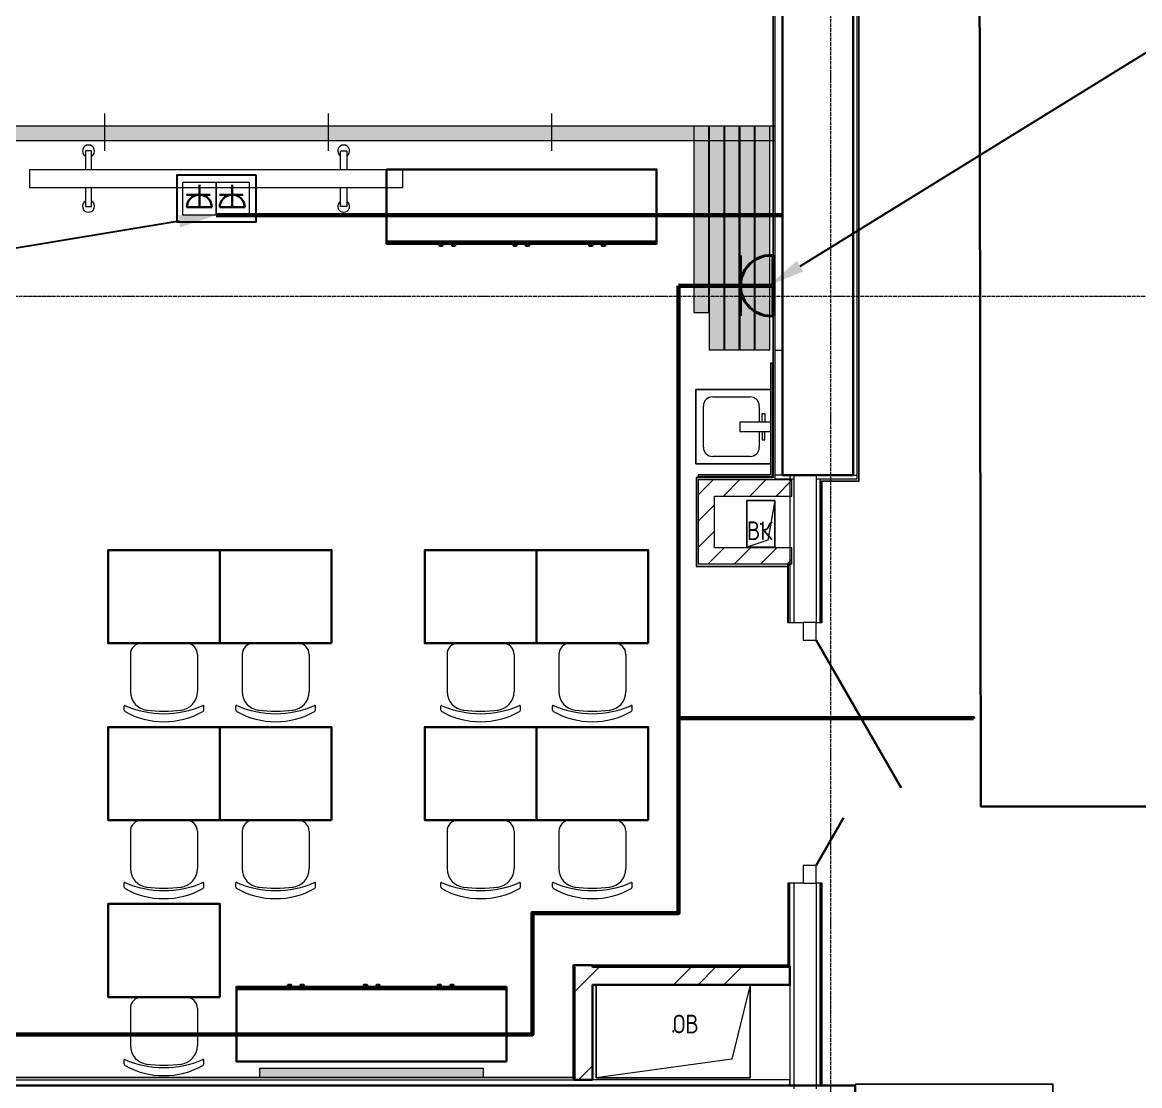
# Model space of a CAD drawing. Header units: millimetres. Extents: x -32 to 417638015, y -35 to 175284279.
# Drawn here: x 1032497 to 1038495, y 60475 to 66183 of the extents above; entities that cross this region are included whole.
import ezdxf
from ezdxf import colors
from ezdxf.entities.mleader import LeaderData, LeaderLine
from ezdxf.math import Vec2, Vec3

# ---------------------------------------------------------------- set-up
doc = ezdxf.new("R2010")
doc.units = ezdxf.units.MM
doc.linetypes.add('ADSK_Линия сетки', pattern=[25, 20, -2.5, 0, -2.5])
for name, color, linetype, lineweight in [('_ЭМ_В полу', 26, 'Кабель в трубе', 60), ('_ЭМ_гофра', 5, 'Continuous', 60), ('_ЭМ_ТХобщее_слой', 7, 'Continuous', 30), ('Аннотация', 7, 'Continuous', 18), ('Двери', 7, 'Continuous', 9), ('Обобщенные модели', 7, 'Continuous', 18), ('Оси', 253, 'Continuous', 9), ('Сантехника', 7, 'Continuous', 18), ('Стены внутренние', 7, 'Continuous', 18), ('Стены несущие', 7, 'Continuous', 30), ('Стены отделка', 7, 'Continuous', 30), ('Стены перегородки', 7, 'Continuous', 30), ('Стены штриховка', 7, 'Continuous', 9), ('ТХ', 5, 'Continuous', 0), ('Узлы', 7, 'Continuous', 18), ('ШТРИХОВКА', 252, 'Continuous', 15), ('Электро', 250, 'Continuous', 25), ('ЭМ', 5, 'Continuous', 40), ('ЭМ_Лоток 1_2', 162, 'Continuous', 30), ('ЭОМ_Кабель для СУП', 150, 'Continuous', 9)]:
    doc.layers.add(name, color=color, linetype=linetype, lineweight=lineweight)
for name, color, linetype in [('_ЭМ_Надписи', 7, 'Continuous'), ('ВНУТРЯНКА', 1, 'Continuous'), ('ЭОМ_Лотки рабочие', 5, 'Continuous')]:
    doc.layers.add(name, color=color, linetype=linetype)
doc.layers.add('PDF _ЭОМ _розетки', color=7, linetype='Continuous', true_color=0xeb0000)
doc.layers.add('Линии', color=7, linetype='Continuous', lineweight=9, true_color=0x00a600)
doc.styles.add('GOST Common_4', font='GOST_Common.ttf', dxfattribs={"width": 0.9, "height": 200})
doc.styles.add('ЭОМ', font='isocpeur.ttf', dxfattribs={"width": 0.85, "height": 250})
doc.linetypes.add('Cable in the tray', pattern='A,5,[130,ltypeshp.shx,S=1,R=0,X=0,Y=0],1.5,[130,ltypeshp.shx,S=1.5,R=90,X=0,Y=-1],1,[130,ltypeshp.shx,S=1,R=0,X=0.5,Y=0],5', length=12.5)
doc.linetypes.add('Кабель в трубе', pattern='A,8,[133,ltypeshp.shx,S=1,R=0,X=10,Y=1.3],-3,[130,ltypeshp.shx,S=1.5,R=-45,X=-1.5,Y=0],8', length=19)
pattern_1 = [(45, (507.34, 158.9), (-381.66, 381.66), []), (45, (642.3, 158.9), (0, 763.322), []), (45, (372.4, 158.9), (0, 763.322), [])]
pattern_2 = [(45, (507.34, 158.9), (-70.7107, 70.7107), [])]

# ---------------------------------------------------------------- blocks, each defined once
blk = doc.blocks.new('GM_Отверстие прямоугольное _в плите_ - Отверстие-V8-План 3-го этажа')
at = {"layer": 'Обобщенные модели'}
for p, q in [((-75, -125), (-75, 125)), ((-75, 125), (75, 125)), ((75, 125), (-75, 125)), ((-75, 125), (-75, -125)), ((-37.5, 87.5), (75, 125)), ((75, 125), (75, -125)), ((75, -125), (75, 125)), ((-75, -125), (-37.5, 87.5)), ((75, -125), (-75, -125)), ((-75, -125), (75, -125))]:
    blk.add_line(p, q, dxfattribs=at)
for start, end in [(360, 180), (180, 360), (60, 165), (300, 360), (195, 270)]:
    blk.add_arc((0, 0), 2.5, start, end, dxfattribs=at)
blk = doc.blocks.new('Стул ученич штабелир №5-7')
at = {"color": 0, "linetype": 'ByBlock', "lineweight": -2}
for p, q in [((-120.1, 0), (120.1, 0)), ((-120.1, 0), (120.1, 0)), ((-179.9, -60), (-179.9, -260.3)), ((-179.9, -60), (-179.9, -260.3)), ((180.1, -60), (180.1, -260.3)), ((180.1, -60), (180.1, -260.3)), ((-213.4, -359), (-213.4, -337.3)), ((-213.4, -359), (-213.4, -337.3)), ((213.6, -359), (213.6, -337.3)), ((213.6, -359), (213.6, -337.3))]:
    blk.add_line(p, q, dxfattribs=at)
for centre, radius, start, end in [((-119.9, -60), 60, 90, 180), ((-119.9, -60), 60, 90, 180), ((120.1, -60), 60, 0, 90), ((120.1, -60), 60, 0, 90), ((-79.9, -260.3), 100, 180, 264.25844), ((-79.9, -260.3), 100, 180, 264.25844), ((80.1, -260.3), 100, 275.74156, 0), ((80.1, -260.3), 100, 275.74156, 0), ((-210.4, -337.3), 3, 63.89783, 180), ((-210.4, -337.3), 3, 63.89783, 180), ((-203.4, -359), 10, 180, 238.06825), ((-203.4, -359), 10, 180, 238.06825), ((0.1, 142.3), 520.8, 246.31951, 293.68049), ((0.1, 142.3), 520.8, 246.31951, 293.68049), ((0.1, 435.5), 800.4, 263.24698, 276.75302), ((0.1, 435.5), 800.4, 263.24698, 276.75302), ((203.6, -359), 10, 301.93175, 0), ((203.6, -359), 10, 301.93175, 0), ((210.6, -337.3), 3, 0, 116.10217), ((210.6, -337.3), 3, 0, 116.10217), ((0.1, 9), 430.5, 240.99166, 299.00834), ((0.1, 9), 430.5, 240.99166, 299.00834)]:
    blk.add_arc(centre, radius, start, end, dxfattribs=at)
blk = doc.blocks.new('ТХ 3 этаж')
at = {"lineweight": 0}
h = blk.add_hatch(color=8, dxfattribs=at)
h.dxf.hatch_style = 1
h.paths.add_polyline_path([(4451.2, 8790.9), (4451.2, 8840.9), (5651.2, 8840.9), (5651.2, 8790.9)])
at = {"color": 8, "linetype": 'Continuous'}
for p, q in [((5132.3, 13278.2), (6582.3, 13278.2)), ((5776.2, 9265.9), (4326.2, 9265.9))]:
    blk.add_line(p, q, dxfattribs=at)
for points in [[(5132.3, 13666.2), (5132.3, 13266.2), (6582.3, 13266.2), (6582.3, 13666.2)], [(5433.6, 13266.2), (5416.2, 13266.2), (5416.2, 13256), (5433.6, 13256)], [(5501.3, 13266.2), (5483.9, 13266.2), (5483.9, 13256), (5501.3, 13256)], [(5830.5, 13266.2), (5813.1, 13266.2), (5813.1, 13256), (5830.5, 13256)], [(5898.2, 13266.2), (5880.8, 13266.2), (5880.8, 13256), (5898.2, 13256)], [(6237.5, 13266.2), (6220.1, 13266.2), (6220.1, 13256), (6237.5, 13256)], [(6305.2, 13266.2), (6287.8, 13266.2), (6287.8, 13256), (6305.2, 13256)], [(5776.2, 8877.9), (5776.2, 9277.9), (4326.2, 9277.9), (4326.2, 8877.9)], [(4603.3, 9277.9), (4620.7, 9277.9), (4620.7, 9288.2), (4603.3, 9288.2)], [(4671, 9277.9), (4688.4, 9277.9), (4688.4, 9288.2), (4671, 9288.2)], [(5010.3, 9277.9), (5027.7, 9277.9), (5027.7, 9288.2), (5010.3, 9288.2)], [(5078, 9277.9), (5095.4, 9277.9), (5095.4, 9288.2), (5078, 9288.2)], [(5407.2, 9277.9), (5424.6, 9277.9), (5424.6, 9288.2), (5407.2, 9288.2)], [(5474.9, 9277.9), (5492.3, 9277.9), (5492.3, 9288.2), (5474.9, 9288.2)]]:
    blk.add_lwpolyline(points, close=True, dxfattribs=at)
at = {"color": 8}
for points in [[(4237.1, 11122.7), (3637.1, 11122.7), (3637.1, 11622.7), (4237.1, 11622.7)], [(4837.1, 11122.7), (4237.1, 11122.7), (4237.1, 11622.7), (4837.1, 11622.7)], [(5937.1, 11122.7), (5337.1, 11122.7), (5337.1, 11622.7), (5937.1, 11622.7)], [(6537.1, 11122.7), (5937.1, 11122.7), (5937.1, 11622.7), (6537.1, 11622.7)], [(4237.1, 10172.7), (3637.1, 10172.7), (3637.1, 10672.7), (4237.1, 10672.7)], [(4837.1, 10172.7), (4237.1, 10172.7), (4237.1, 10672.7), (4837.1, 10672.7)], [(5937.1, 10172.7), (5337.1, 10172.7), (5337.1, 10672.7), (5937.1, 10672.7)], [(6537.1, 10172.7), (5937.1, 10172.7), (5937.1, 10672.7), (6537.1, 10672.7)], [(4237.1, 9222.7), (3637.1, 9222.7), (3637.1, 9722.7), (4237.1, 9722.7)]]:
    blk.add_lwpolyline(points, close=True, dxfattribs=at)
at = {"color": 8, "lineweight": 0}
blk.add_lwpolyline([(4451.2, 8790.9), (4451.2, 8840.9), (5651.2, 8840.9), (5651.2, 8790.9), (4451.2, 8790.9)], dxfattribs=at)
at = {"layer": 'ТХ', "color": 8, "linetype": 'Continuous', "lineweight": 5, "ltscale": 100}
for points in [[(3548.6, 13666.2), (3548.6, 13764.8), (3515.8, 13764.8), (3515.8, 13666.2)], [(4885.6, 13666.2), (4885.6, 13764.8), (4918.5, 13764.8), (4918.5, 13666.2)], [(3515.8, 13566.2), (3515.8, 13467.5), (3548.6, 13467.5), (3548.6, 13566.2)], [(4918.5, 13566.2), (4918.5, 13467.5), (4885.6, 13467.5), (4885.6, 13566.2)]]:
    blk.add_lwpolyline(points, dxfattribs=at)
at = {"layer": 'ТХ', "color": 8}
blk.add_lwpolyline([(5217.1, 13566.2), (3217.1, 13566.2), (3217.1, 13666.2), (5217.1, 13666.2)], close=True, dxfattribs=at)
for centre, start, end in [((3532.2, 13764.8), 300.96376, 239.03624), ((4902.1, 13764.8), 300.96376, 239.03624), ((3532.2, 13467.5), 120.96376, 59.03624), ((4902.1, 13467.5), 120.96376, 59.03624)]:
    blk.add_arc(centre, 32, start, end, dxfattribs=at)
at = {"layer": 'ТХ', "color": 8, "lineweight": 0}
for p in [(3937.1, 11122.7), (4537.1, 11122.7), (5637.1, 11122.7), (6237.1, 11122.7), (3937.1, 10172.7), (4537.1, 10172.7), (5637.1, 10172.7), (6237.1, 10172.7), (3937.1, 9222.7)]:
    blk.add_blockref('Стул ученич штабелир №5-7', p, dxfattribs=at)
blk = doc.blocks.new('План 3 этажа')
at = {"layer": 'Стены внутренние', "lineweight": 9}
h = blk.add_hatch(dxfattribs=at)
h.set_pattern_fill('FP_4', color=8, style=0, pattern_type=2)
h.set_pattern_definition(pattern_2)
h.paths.add_polyline_path([(-117.157, 11752.685), (-117.157, 12119.13), (-205.157, 12119.13), (-205.157, 11752.685)])
h = blk.add_hatch(dxfattribs=at)
h.set_pattern_fill('FP_4', color=8, style=0, pattern_type=2)
h.set_pattern_definition(pattern_2)
h.paths.add_polyline_path([(287.343, 12031.13), (297.343, 12031.13), (297.343, 12119.13), (-117.157, 12119.13), (-117.157, 12031.13), (247.343, 12031.13)])
h = blk.add_hatch(dxfattribs=at)
h.set_pattern_fill('FP_4', color=8, style=0, pattern_type=2)
h.set_pattern_definition(pattern_2)
h.paths.add_polyline_path([(-64.29, 11664.685), (297.343, 11664.685), (297.343, 11752.685), (-205.157, 11752.685), (-205.157, 11664.685)])
h = blk.add_hatch(dxfattribs=at)
h.set_pattern_fill('FP_1', color=8, style=0, pattern_type=2)
h.set_pattern_definition(pattern_1)
h.paths.add_polyline_path([(-872.657, 8897.492), (-772.657, 8897.492), (-772.657, 9513.451), (-872.657, 9513.451), (-872.657, 9407.451)])
h = blk.add_hatch(dxfattribs=at)
h.set_pattern_fill('FP_1', color=8, style=0, pattern_type=2)
h.set_pattern_definition(pattern_1)
h.paths.add_polyline_path([(286.943, 9407.451), (287.343, 9407.451), (286.943, 9507.448), (275.343, 9507.383), (-772.657, 9501.451), (-772.657, 9407.451), (74.231, 9407.451)])
at = {"layer": 'Узлы'}
for points in [[(-64.657, 13940.301), (207.343, 13940.301), (207.343, 14015.948), (-5590.143, 14015.948), (-5590.143, 13940.301), (-66.657, 13940.301)], [(-228.657, 13015.948), (-148.657, 13015.948), (-148.657, 13940.301), (-228.657, 13940.301), (-228.657, 13044.041)], [(-66.657, 12815.948), (-66.657, 13940.301), (-146.657, 13940.301), (-146.657, 12815.948)], [(15.343, 12815.948), (15.343, 13940.301), (-64.657, 13940.301), (-64.657, 12815.948)], [(97.343, 12815.948), (97.343, 13940.301), (17.343, 13940.301), (17.343, 12815.948)], [(179.343, 12815.948), (179.343, 13940.301), (99.343, 13940.301), (99.343, 12815.948)]]:
    blk.add_hatch(color=8, dxfattribs=at).paths.add_polyline_path(points)
at = {"layer": 'Двери', "color": 8}
for p, q in [((427.343, 11352.902), (357.343, 11352.902)), ((357.343, 11352.902), (357.343, 11257.902)), ((427.343, 11257.902), (427.343, 11352.902)), ((357.343, 11257.902), (427.343, 11257.902)), ((427.343, 10047.902), (357.343, 10047.902)), ((357.343, 10047.902), (357.343, 9952.902)), ((427.343, 9952.902), (427.343, 10047.902)), ((357.343, 9952.902), (427.343, 9952.902))]:
    blk.add_line(p, q, dxfattribs=at)
at = {"layer": 'Двери', "color": 8, "lineweight": 30}
for p, q in [((427.343, 11257.902), (884.843, 10465.489)), ((427.343, 10047.902), (574.843, 10303.379))]:
    blk.add_line(p, q, dxfattribs=at)
at = {"layer": 'Линии', "color": 8}
for p, q in [((-3390.44, 13884.757), (-3390.44, 14084.757)), ((-2190.44, 13884.757), (-2190.44, 14084.757)), ((-990.44, 13884.757), (-990.44, 14084.757)), ((207.343, 14015.948), (-5590.143, 14015.948)), ((-148.657, 14015.948), (-228.657, 14015.948)), ((-228.657, 14015.948), (-228.657, 13015.948)), ((-148.657, 13015.948), (-148.657, 14015.948)), ((-66.657, 14015.948), (-146.657, 14015.948)), ((-146.657, 14015.948), (-146.657, 12815.948)), ((-66.657, 12815.948), (-66.657, 14015.948)), ((15.343, 14015.948), (-64.657, 14015.948)), ((-64.657, 14015.948), (-64.657, 12815.948)), ((15.343, 12815.948), (15.343, 14015.948)), ((97.343, 14015.948), (17.343, 14015.948)), ((17.343, 14015.948), (17.343, 12815.948)), ((97.343, 12815.948), (97.343, 14015.948)), ((179.343, 14015.948), (99.343, 14015.948)), ((99.343, 14015.948), (99.343, 12815.948)), ((179.343, 12815.948), (179.343, 14015.948)), ((207.343, 13940.301), (207.343, 14015.948)), ((-5590.143, 13940.301), (207.343, 13940.301)), ((-228.657, 13015.948), (-148.657, 13015.948)), ((-146.657, 12815.948), (-66.657, 12815.948)), ((-64.657, 12815.948), (15.343, 12815.948)), ((17.343, 12815.948), (97.343, 12815.948)), ((99.343, 12815.948), (179.343, 12815.948))]:
    blk.add_line(p, q, dxfattribs=at)
at = {"layer": 'Обобщенные модели', "color": 8}
for p, q in [((56.421, 11756.983), (56.421, 12006.983)), ((56.421, 12006.983), (206.421, 12006.983)), ((206.421, 12006.983), (56.421, 12006.983)), ((56.421, 12006.983), (56.421, 11756.983)), ((206.421, 12006.983), (168.921, 11794.483)), ((206.421, 12006.983), (206.421, 11756.983)), ((206.421, 11756.983), (206.421, 12006.983)), ((168.921, 11794.483), (56.421, 11756.983)), ((206.421, 11756.983), (56.421, 11756.983)), ((56.421, 11756.983), (206.421, 11756.983)), ((-752.657, 8907.451), (-752.657, 9407.451)), ((-752.657, 9407.451), (-752.657, 8907.451)), ((74.231, 9407.451), (-25.769, 9007.451)), ((74.231, 9407.451), (74.231, 8907.451)), ((74.231, 8907.451), (74.231, 9407.451)), ((-25.769, 9007.451), (-752.657, 8907.451)), ((74.231, 8907.451), (-752.657, 8907.451)), ((-752.657, 8907.451), (74.231, 8907.451))]:
    blk.add_line(p, q, dxfattribs=at)
for centre, start, end in [((131.421, 11881.983), 0, 180), ((131.421, 11881.983), 120, 180), ((131.421, 11881.983), 180, 0), ((131.421, 11881.983), 240, 345), ((131.421, 11881.983), 15, 90), ((-339.213, 9157.451), 0, 180), ((-339.213, 9157.451), 120, 180), ((-339.213, 9157.451), 180, 0), ((-339.213, 9157.451), 240, 345), ((-339.213, 9157.451), 15, 90)]:
    blk.add_arc(centre, 2.5, start, end, dxfattribs=at)
at = {"layer": 'Оси', "color": 8, "linetype": 'ADSK_Линия сетки'}
for p, q in [((506.908, -3523.688), (506.908, 43515.246)), ((-10051.774, 13103.902), (56512.196, 13103.902))]:
    blk.add_line(p, q, dxfattribs=at)
at = {"layer": 'Сантехника', "color": 8}
for p, q in [((182.343, 12603.301), (-217.657, 12603.301)), ((-217.657, 12603.301), (-217.657, 12203.301)), ((-217.657, 12603.301), (182.343, 12603.301)), ((-217.657, 12203.301), (-217.657, 12603.301)), ((-127.658, 12563.301), (72.343, 12563.301)), ((-177.658, 12293.301), (-177.658, 12513.301)), ((122.343, 12513.301), (122.343, 12428.301)), ((182.343, 12428.301), (17.33, 12428.301)), ((17.33, 12428.301), (17.33, 12378.301)), ((137.343, 12473.301), (152.343, 12473.301)), ((137.343, 12428.301), (137.343, 12473.301)), ((152.343, 12473.301), (152.343, 12428.301)), ((17.33, 12378.301), (182.343, 12378.301)), ((122.343, 12378.301), (122.343, 12293.301)), ((137.343, 12378.301), (137.343, 12333.301)), ((152.343, 12333.301), (152.343, 12378.301)), ((137.343, 12333.301), (152.343, 12333.301)), ((72.343, 12243.301), (-127.658, 12243.301)), ((-217.657, 12203.301), (182.343, 12203.301)), ((182.343, 12203.301), (-217.657, 12203.301))]:
    blk.add_line(p, q, dxfattribs=at)
for centre, start, end in [((-127.658, 12513.301), 90, 180), ((72.343, 12513.301), 0, 90), ((-127.658, 12293.301), 180, 270), ((72.343, 12293.301), 270, 0)]:
    blk.add_arc(centre, 50, start, end, dxfattribs=at)
at = {"layer": 'Стены несущие', "color": 8}
for p, q in [((247.343, 17735.902), (247.343, 12143.301)), ((627.343, 17735.902), (627.343, 12143.301)), ((247.343, 12143.301), (627.343, 12143.301)), ((-872.657, 9513.451), (-872.657, 8897.492)), ((-772.657, 9513.451), (-872.657, 9513.451)), ((-772.657, 9513.451), (-772.657, 9501.451)), ((287.343, 9507.451), (-772.657, 9507.451)), ((287.343, 9407.451), (287.343, 9507.451)), ((-772.657, 9407.451), (287.343, 9407.451)), ((-772.657, 8897.492), (-772.657, 9407.451)), ((-872.657, 8897.492), (-772.657, 8897.492)), ((637.837, 8867.492), (-5760.101, 8867.492)), ((642.633, 7859.169), (637.837, 8867.492))]:
    blk.add_line(p, q, dxfattribs=at)
at = {"layer": 'Стены отделка', "color": 8, "lineweight": 9}
for p, q in [((195.343, 17735.902), (195.343, 12744.13)), ((659.343, 12113.301), (659.343, 17735.902)), ((207.343, 12119.13), (207.343, 17101.803)), ((647.343, 12123.301), (647.343, 17101.803)), ((207.343, 12813.301), (247.343, 12813.301)), ((195.343, 12744.13), (182.343, 12744.13)), ((182.343, 12744.13), (182.343, 12144.13)), ((-205.157, 12131.13), (-217.157, 12131.13)), ((-217.157, 12131.13), (-217.157, 11654.685)), ((182.343, 12144.13), (-205.157, 12144.13)), ((-205.157, 12144.13), (-205.157, 12131.13)), ((-205.157, 12119.13), (-205.157, 11664.685)), ((-205.157, 12119.13), (297.343, 12119.13)), ((247.343, 12143.301), (207.343, 12143.301)), ((207.343, 12123.301), (307.343, 12123.301)), ((287.343, 12143.301), (287.343, 11658.685)), ((297.343, 12031.13), (297.343, 12119.13)), ((427.343, 12123.301), (647.343, 12123.301)), ((447.343, 12123.301), (447.343, 12113.301)), ((627.343, 12143.301), (647.343, 12143.301)), ((459.343, 12111.301), (657.343, 12111.301)), ((459.343, 11352.902), (459.343, 12111.301)), ((-117.157, 11752.685), (-117.157, 12031.13)), ((-117.157, 12031.13), (297.343, 12031.13)), ((297.343, 11752.685), (-117.157, 11752.685)), ((297.343, 11664.685), (297.343, 11752.685)), ((-215.157, 11652.685), (275.343, 11652.685)), ((297.343, 11664.685), (-205.157, 11664.685)), ((275.343, 11352.902), (275.343, 11664.685)), ((287.343, 11658.685), (275.343, 11658.685)), ((275.343, 11352.902), (307.343, 11352.902)), ((427.343, 11352.902), (459.343, 11352.902)), ((307.343, 9952.902), (275.343, 9952.902)), ((275.343, 9952.902), (275.343, 9513.451)), ((287.343, 9847.902), (287.343, 9952.902)), ((427.343, 9952.902), (427.343, 9952.902)), ((459.343, 9952.902), (427.343, 9952.902)), ((447.343, 9952.902), (447.343, 9847.902)), ((459.343, 8867.492), (459.343, 9952.902)), ((-878.657, 9511.451), (-878.657, 8909.492)), ((-872.657, 9513.451), (-876.657, 9513.451)), ((-866.657, 9501.451), (-872.657, 9501.451)), ((-866.657, 8897.492), (-866.657, 9501.451)), ((275.343, 9513.451), (-772.657, 9513.451)), ((-772.657, 9501.451), (287.343, 9501.451)), ((287.343, 9407.451), (287.343, 8866.547)), ((-5720.283, 8897.492), (-872.657, 8897.492)), ((-878.657, 8909.492), (-5708.356, 8909.492)), ((286.943, 8897.492), (-772.657, 8897.492)), ((286.943, 8867.492), (286.943, 8897.492)), ((287.343, 8866.547), (307.343, 8866.547)), ((627.343, 8865.417), (447.343, 8868.976)), ((1700.207, 8874.444), (637.804, 8874.444)), ((637.804, 8874.444), (637.837, 8867.492)), ((1700.207, 7561.902), (1700.207, 8874.444))]:
    blk.add_line(p, q, dxfattribs=at)
at = {"layer": 'Стены перегородки', "color": 8, "lineweight": 18}
for p, q in [((307.343, 12143.301), (307.343, 11352.902)), ((427.343, 12143.301), (427.343, 11352.902)), ((307.343, 11352.902), (357.343, 11352.902)), ((307.343, 9952.902), (307.343, 8848.902)), ((357.343, 9952.902), (307.343, 9952.902)), ((427.343, 9952.902), (427.343, 8848.902))]:
    blk.add_line(p, q, dxfattribs=at)
at = {"layer": 'Стены штриховка', "color": 8}
for p, q in [((197.343, 17735.902), (197.343, 12129.13)), ((657.343, 12111.301), (657.343, 17735.902)), ((191.343, 12744.13), (191.343, 12135.13)), ((195.343, 12744.13), (197.343, 12744.13)), ((197.343, 12129.13), (-217.157, 12129.13)), ((-215.157, 12131.13), (-215.157, 11652.685)), ((191.343, 12135.13), (-205.157, 12135.13)), ((447.343, 12113.301), (447.343, 11352.902)), ((457.343, 12113.301), (659.343, 12113.301)), ((457.343, 11352.902), (457.343, 12113.301)), ((657.343, 12111.301), (659.343, 12111.301)), ((659.343, 12111.301), (659.343, 12113.301)), ((-217.157, 11654.685), (275.343, 11654.685)), ((-217.157, 11654.685), (-217.157, 11652.685)), ((-217.157, 11652.685), (-215.157, 11652.685)), ((277.343, 11658.685), (277.343, 11352.902)), ((287.343, 11658.685), (287.343, 11352.902)), ((277.343, 9952.902), (277.343, 9511.451)), ((457.343, 8867.492), (457.343, 9952.902)), ((287.343, 9507.451), (287.343, 9847.902)), ((447.343, 9847.902), (447.343, 8867.492)), ((-876.657, 9513.451), (-878.657, 9513.451)), ((-878.657, 9513.451), (-878.657, 9511.451)), ((-872.657, 9511.451), (-878.657, 9511.451)), ((-876.657, 9513.451), (-876.657, 8907.492)), ((277.343, 9511.451), (-772.657, 9511.451)), ((-876.657, 8907.492), (-5710.343, 8907.492)), ((1698.207, 8872.444), (637.814, 8872.444)), ((1698.207, 7561.902), (1698.207, 8874.444))]:
    blk.add_line(p, q, dxfattribs=at)
at = {"layer": 'Обобщенные модели', "color": 8, "rotation": 180}
blk.add_blockref('GM_Отверстие прямоугольное _в плите_ - Отверстие-V8-План 3-го этажа', (131.421, 11881.983), dxfattribs=at)
at = {"layer": 'ЭОМ_Лотки рабочие'}
blk.add_blockref('ТХ 3 этаж', (-7010.895, 118.542), dxfattribs=at)
at = {"layer": 'Аннотация', "color": 8, "lineweight": 9, "char_height": 100, "width": 156.348, "attachment_point": 1, "line_spacing_factor": 1.022766, "style": 'GOST Common_4'}
for s, insert in [('\\pxt3.6,7.2,10.8,14.4,18,21.6,25.2,28.8,32.4,36,39.6,43.2,46.8,50.4,54,57.6,61.2,64.8,68.4,72,75.6,79.2,82.8,86.4,90,93.6,97.2,100.8,104.4,108,111.6,115.2;{ВК}', (55.696, 11894.666)), ('\\pxt3.6,7.2,10.8,14.4,18,21.6,25.2,28.8,32.4,36,39.6,43.2,46.8,50.4,54,57.6,61.2,64.8,68.4,72,75.6,79.2,82.8,86.4,90,93.6,97.2,100.8,104.4,108,111.6,115.2;{ВК}', (55.696, 11894.666)), ('\\pxt3.6,7.2,10.8,14.4,18,21.6,25.2,28.8,32.4,36,39.6,43.2,46.8,50.4,54,57.6,61.2,64.8,68.4,72,75.6,79.2,82.8,86.4,90,93.6,97.2,100.8,104.4,108,111.6,115.2;{ОВ}', (-341.978, 9246.925))]:
    blk.add_mtext(s, dxfattribs=dict(at, insert=insert))
blk = doc.blocks.new('_ЭМ_ТХ2_3 этаж_нов')
at = {"lineweight": 0}
h = blk.add_hatch(color=8, dxfattribs=at)
h.dxf.hatch_style = 1
h.paths.add_polyline_path([(3433.4, 8755.6), (3433.4, 8805.6), (4633.4, 8805.6), (4633.4, 8755.6)])
at = {"color": 8, "linetype": 'Continuous'}
for p, q in [((4114.5, 13242.8), (5564.5, 13242.8)), ((4758.4, 9230.6), (3308.4, 9230.6))]:
    blk.add_line(p, q, dxfattribs=at)
for points in [[(4114.5, 13630.8), (4114.5, 13230.8), (5564.5, 13230.8), (5564.5, 13630.8)], [(4415.8, 13230.8), (4398.4, 13230.8), (4398.4, 13220.6), (4415.8, 13220.6)], [(4483.5, 13230.8), (4466.1, 13230.8), (4466.1, 13220.6), (4483.5, 13220.6)], [(4812.7, 13230.8), (4795.3, 13230.8), (4795.3, 13220.6), (4812.7, 13220.6)], [(4880.4, 13230.8), (4863, 13230.8), (4863, 13220.6), (4880.4, 13220.6)], [(5219.7, 13230.8), (5202.3, 13230.8), (5202.3, 13220.6), (5219.7, 13220.6)], [(5287.4, 13230.8), (5270, 13230.8), (5270, 13220.6), (5287.4, 13220.6)], [(4758.4, 8842.6), (4758.4, 9242.6), (3308.4, 9242.6), (3308.4, 8842.6)], [(3585.5, 9242.6), (3602.9, 9242.6), (3602.9, 9252.8), (3585.5, 9252.8)], [(3653.2, 9242.6), (3670.6, 9242.6), (3670.6, 9252.8), (3653.2, 9252.8)], [(3992.5, 9242.6), (4009.9, 9242.6), (4009.9, 9252.8), (3992.5, 9252.8)], [(4060.2, 9242.6), (4077.6, 9242.6), (4077.6, 9252.8), (4060.2, 9252.8)], [(4389.4, 9242.6), (4406.8, 9242.6), (4406.8, 9252.8), (4389.4, 9252.8)], [(4457.1, 9242.6), (4474.5, 9242.6), (4474.5, 9252.8), (4457.1, 9252.8)]]:
    blk.add_lwpolyline(points, close=True, dxfattribs=at)
at = {"color": 8}
for points in [[(3219.3, 11087.3), (2619.3, 11087.3), (2619.3, 11587.3), (3219.3, 11587.3)], [(3819.3, 11087.3), (3219.3, 11087.3), (3219.3, 11587.3), (3819.3, 11587.3)], [(4919.3, 11087.3), (4319.3, 11087.3), (4319.3, 11587.3), (4919.3, 11587.3)], [(5519.3, 11087.3), (4919.3, 11087.3), (4919.3, 11587.3), (5519.3, 11587.3)], [(3219.3, 10137.3), (2619.3, 10137.3), (2619.3, 10637.3), (3219.3, 10637.3)], [(3819.3, 10137.3), (3219.3, 10137.3), (3219.3, 10637.3), (3819.3, 10637.3)], [(4919.3, 10137.3), (4319.3, 10137.3), (4319.3, 10637.3), (4919.3, 10637.3)], [(5519.3, 10137.3), (4919.3, 10137.3), (4919.3, 10637.3), (5519.3, 10637.3)], [(3219.3, 9187.3), (2619.3, 9187.3), (2619.3, 9687.3), (3219.3, 9687.3)]]:
    blk.add_lwpolyline(points, close=True, dxfattribs=at)
at = {"color": 8, "lineweight": 0}
blk.add_lwpolyline([(3433.4, 8755.6), (3433.4, 8805.6), (4633.4, 8805.6), (4633.4, 8755.6), (3433.4, 8755.6)], dxfattribs=at)
at = {"layer": 'ТХ', "color": 8, "linetype": 'Continuous', "lineweight": 5, "ltscale": 100}
for points in [[(2530.8, 13630.8), (2530.8, 13729.4), (2497.9, 13729.4), (2497.9, 13630.8)], [(3867.8, 13630.8), (3867.8, 13729.4), (3900.7, 13729.4), (3900.7, 13630.8)], [(2497.9, 13530.8), (2497.9, 13432.2), (2530.8, 13432.2), (2530.8, 13530.8)], [(3900.7, 13530.8), (3900.7, 13432.2), (3867.8, 13432.2), (3867.8, 13530.8)]]:
    blk.add_lwpolyline(points, dxfattribs=at)
at = {"layer": 'ТХ', "color": 8}
blk.add_lwpolyline([(4199.3, 13530.8), (2199.3, 13530.8), (2199.3, 13630.8), (4199.3, 13630.8)], close=True, dxfattribs=at)
for centre, start, end in [((2514.4, 13729.4), 300.96376, 239.03624), ((3884.2, 13729.4), 300.96376, 239.03624), ((2514.4, 13432.2), 120.96376, 59.03624), ((3884.2, 13432.2), 120.96376, 59.03624)]:
    blk.add_arc(centre, 32, start, end, dxfattribs=at)
at = {"layer": 'ТХ', "color": 8, "lineweight": 0}
for p in [(2919.3, 11087.3), (3519.3, 11087.3), (4619.3, 11087.3), (5219.3, 11087.3), (2919.3, 10137.3), (3519.3, 10137.3), (4619.3, 10137.3), (5219.3, 10137.3), (2919.3, 9187.3)]:
    blk.add_blockref('Стул ученич штабелир №5-7', p, dxfattribs=at)
blk = doc.blocks.new('Люк на 2 места')
at = {"layer": 'PDF _ЭОМ _розетки', "color": 3, "linetype": 'Continuous', "lineweight": 25, "transparency": 33554687}
blk.add_lwpolyline([(0, 254.6), (0, 0), (-421.6, 0), (-421.6, 254.6)], close=True, dxfattribs=at)
at = {"layer": 'PDF _ЭОМ _розетки', "color": 7, "linetype": 'Continuous', "lineweight": 20, "transparency": 33554687}
for points in [[(-213.4, 215.1), (-213.4, 37.3), (-391.2, 37.3), (-391.2, 215.1)], [(-35.6, 215.1), (-35.6, 37.3), (-213.4, 37.3), (-213.4, 215.1)]]:
    blk.add_lwpolyline(points, close=True, dxfattribs=at)
at = {"layer": 'ВНУТРЯНКА', "color": 5, "lineweight": 30, "ltscale": 100, "transparency": 33554687}
for p, q in [((-244.3, 147.2), (-372.2, 147.2)), ((-67.6, 147.2), (-195.5, 147.2))]:
    blk.add_line(p, q, dxfattribs=at)
at = {"layer": 'Электро', "color": 5, "lineweight": 30, "transparency": 33554687}
for p, q in [((-303.2, 80), (-303.2, 200.1)), ((-126.5, 80), (-126.5, 200.1)), ((-370.4, 80), (-235.9, 80)), ((-193.7, 80), (-59.2, 80))]:
    blk.add_line(p, q, dxfattribs=at)
at = {"layer": 'Электро', "color": 5, "lineweight": 30, "transparency": 33554687, "extrusion": (0, 0, -1)}
for centre in [(-303.2, 79.9), (-126.5, 79.9)]:
    blk.add_ellipse(centre, major_axis=(-47.6, -47.6), ratio=1, start_param=0.787621, end_param=3.924768, dxfattribs=at)
blk = doc.blocks.new('1м розетка IP20')
at = {"layer": 'ЭМ', "color": 5}
for p, q in [((-10.5, 162.7), (-10.5, -162.7)), ((163.1, 162.7), (163.1, -162.7)), ((-10.5, 0), (315.5, 0))]:
    blk.add_line(p, q, dxfattribs=at)
blk.add_arc((0, 0), 163.1, 266.31959, 93.68041, dxfattribs=at)

msp = doc.modelspace()

# ---------------------------------------------------------------- linework, layer by layer
at = {"layer": '_ЭМ_В полу', "ltscale": 25}
msp.add_lwpolyline([(1033537.1, 65147.8), (1036578.3, 65147.8)], dxfattribs=at)
at = {"layer": '_ЭМ_гофра', "linetype": 'ByBlock'}
for points in [[(1036019.8, 64769.5), (1036019.8, 61401.7), (1035235.6, 61401.7), (1035235.6, 60750.5), (1031403.7, 60750.5), (1031144.2, 60518.8)], [(1036526.3, 64769.5), (1036019.8, 64769.5)], [(1037602.6, 62448.8), (1037602.6, 62448.8), (1036019.8, 62448.8)]]:
    msp.add_lwpolyline(points, dxfattribs=at)
at = {"layer": 'ЭМ_Лоток 1_2', "linetype": 'Cable in the tray', "ltscale": 50}
msp.add_lwpolyline([(1037602.6, 88265.4), (1037642.3, 61974.4), (1084982.2, 61974.4)], dxfattribs=at)

# ---------------------------------------------------------------- block references
at = {"layer": '_ЭМ_ТХобщее_слой', "lineweight": 50}
msp.add_blockref('_ЭМ_ТХ2_3 этаж_нов', (1030337.8, 51763.2), dxfattribs=at)
at = {"layer": 'ШТРИХОВКА'}
msp.add_blockref('План 3 этажа', (1036330.9, 51609.3), dxfattribs=at)
at = {"layer": 'ЭМ', "rotation": 180}
msp.add_blockref('1м розетка IP20', (1036515.8, 64769.5), dxfattribs=at)
at = {"layer": 'ЭОМ_Кабель для СУП', "color": 217, "linetype": 'ByBlock', "lineweight": 40, "true_color": 0x93278f, "transparency": 33554687}
msp.add_blockref('Люк на 2 места', (1033750.5, 65110.6), dxfattribs=at)

# ---------------------------------------------------------------- leaders
at = {"layer": '_ЭМ_Надписи', "color": 7, "ltscale": 5}
ml = msp.add_multileader_mtext('Standard', dxfattribs=at)
ml.set_content('{\\fGOST Common|b0|i0|c204|p34;\\W0.9;\\C256;3ЩРС-1\\fISOCPEUR|b0|i0|c204|p34;\\W0.85; Гр.5 Резерв\\P\\fGOST Common|b0|i0|c0|p34;\\W0.9;h=\\fGOST Common|b0|i0|c204|p34;1\\fGOST Common|b0|i0|c0|p34;.\\fGOST Common|b0|i0|c204|p34;8м}', color=1, style='ЭОМ')
ml.set_leader_properties()
ml.build(insert=Vec2(0, 0))
ml.multileader.update_dxf_attribs({"text_left_attachment_type": 6, "text_right_attachment_type": 6, "dogleg_length": 0, "arrow_head_size": 200})
ctx = ml.context
ctx.base_point, ctx.char_height, ctx.arrow_head_size, ctx.landing_gap_size, ctx.plane_origin = Vec3(1040465.8, 67217.8), 250, 200, 0, Vec3(1008655.4, 80111.7)
ctx.left_attachment, ctx.right_attachment = 6, 6
notes = []
notes.append((ctx, [(0, (1, 1, 0), (1040465.8, 67217.8), (1, 0), 0, [(0, [(1036502.2, 64769.5)], 0, [])])]))
ctx.mtext.insert, ctx.mtext.width, ctx.mtext.defined_height, ctx.mtext.flow_direction = Vec3(1040465.8, 67517.8), 2273.288, 545.6, 5
ml = msp.add_multileader_mtext('Standard', dxfattribs=at)
ml.set_content('{\\fGOST Common|b0|i0|c204|p34;\\W0.9;\\C256;3ЩРС-1\\fISOCPEUR|b0|i0|c204|p34;\\W0.85; Гр.5\\P\\W1;\\C0;Итер. у-во}', color=1, style='ЭОМ')
ml.set_leader_properties()
ml.build(insert=Vec2(0, 0))
ml.multileader.update_dxf_attribs({"text_left_attachment_type": 6, "text_right_attachment_type": 6, "dogleg_length": 0, "arrow_head_size": 200})
ctx = ml.context
ctx.base_point, ctx.char_height, ctx.arrow_head_size, ctx.landing_gap_size, ctx.plane_origin = Vec3(1024712.1, 63959.6), 250, 200, 0, Vec3(1022389.5, 72920.4)
ctx.left_attachment, ctx.right_attachment = 6, 6
notes.append((ctx, [(1, (1, 1, 0), (1026362.1, 63959.6), (-1, 0), 0, [(0, [(1033537.1, 65147.8)], 0, [])])]))
ctx.mtext.insert, ctx.mtext.width, ctx.mtext.flow_direction = Vec3(1024712.1, 64284.6), 2879.263, 5
for ctx, leaders in notes:
    for number, flags, end, landing, length, lines in leaders:
        leader = LeaderData()
        leader.index, (leader.has_last_leader_line, leader.has_dogleg_vector, leader.attachment_direction) = number, flags
        leader.last_leader_point, leader.dogleg_vector, leader.dogleg_length = Vec3(end), Vec3(landing), length
        for number, points, colour, breaks in lines:
            line = LeaderLine()
            line.index, line.vertices, line.color, line.breaks = number, Vec3.list(points), colors.encode_raw_color(colour), breaks
            leader.lines.append(line)
        ctx.leaders.append(leader)

doc.saveas('drawing.dxf')
